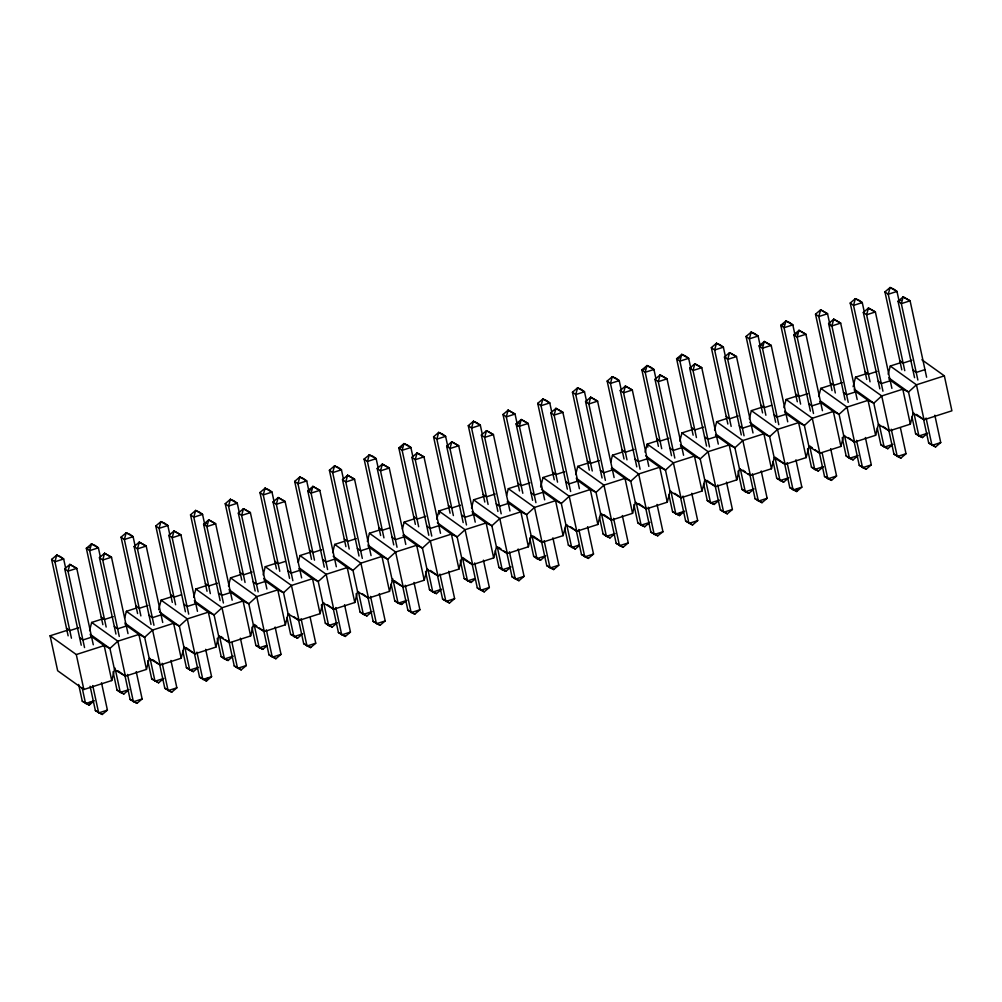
<?xml version="1.0" encoding="UTF-8"?>
<svg xmlns="http://www.w3.org/2000/svg" width="1002" height="1002" viewBox="0 0 1002 1002"><rect width="100%" height="100%" fill="white"/><g stroke="black" fill="none" stroke-linecap="round" stroke-linejoin="round"><path stroke-width="1.5" d="M263.739 578.505L283.541 592.696L288.113 613.888L299.022 620.413L320.076 613.662L322.819 602.728L318.235 581.523L299.686 568.247M89.579 630.634L91.658 622.442L102.88 618.835M124.649 618.121L126.377 611.295L136.197 608.139M67.71 630.133L50.1 635.782L57.653 670.739L83.855 689.501L111.736 680.546L114.504 669.624L109.932 648.432L90.13 634.253M158.679 609.704L161.097 600.148L172.331 596.541M114.504 669.624L125.413 676.162L146.467 669.399L149.235 658.477L144.651 637.285L124.849 623.106M193.749 597.192L195.828 589.001L205.648 585.844M149.235 658.477L160.132 665.015L181.187 658.251L183.955 647.33L179.371 626.137L159.569 611.959M228.469 586.045L230.548 577.853L240.367 574.697M183.955 647.33L194.851 653.868L215.906 647.104L218.674 636.182L214.09 614.99L194.288 600.799M263.188 574.897L265.267 566.706L276.489 563.099M218.674 636.182L229.571 642.708L250.625 635.957L253.393 625.035L248.809 603.843L229.007 589.652M298.258 562.385L299.986 555.559L309.818 552.403M253.393 625.035L264.303 631.561L285.345 624.81L288.113 613.888M332.639 552.603L334.706 544.412L344.538 541.255M367.358 541.456L369.437 533.264L380.66 529.657M322.819 602.728L333.741 609.266L354.796 602.515L357.564 591.593L352.98 570.401L333.178 556.21M402.428 528.943L404.157 522.117L413.976 518.961M357.564 591.593L368.46 598.119L389.515 591.368L392.283 580.446L387.699 559.254L367.897 545.063M436.797 519.161L438.876 510.97L448.696 507.814M392.283 580.446L403.18 586.972L424.234 580.221L427.002 569.299L422.418 548.107L403.856 534.805M471.516 508.014L473.595 499.823L484.83 496.215M427.002 569.299L437.912 575.824L458.954 569.073L461.722 558.152L457.15 536.959L437.348 522.768M506.586 495.502L508.315 488.663L518.147 485.519M461.722 558.152L472.631 564.677L493.685 557.926L496.453 547.004L491.869 525.799L472.067 511.621M540.617 487.085L543.046 477.516L554.269 473.921M496.453 547.004L507.35 553.53L528.405 546.779L531.173 535.857L526.589 514.652L508.027 501.363M575.687 474.56L577.766 466.368L588.988 462.774M531.173 535.857L542.069 542.383L563.124 535.632L565.892 524.71L561.308 503.505L541.506 489.327M610.757 462.047L612.485 455.221L622.305 452.077M565.892 524.71L576.789 531.235L597.843 524.484L600.611 513.563L596.027 492.358L576.238 478.179M645.125 452.265L647.204 444.074L658.439 440.479M600.611 513.563L611.521 520.088L632.563 513.337L635.343 502.415L630.759 481.21L612.197 467.921M679.857 441.118L681.924 432.927L693.159 429.332M635.343 502.415L646.24 508.941L667.294 502.19L670.062 491.268L665.478 470.063L645.676 455.885M714.576 429.971L716.655 421.779L726.475 418.636M670.062 491.268L680.959 497.794L702.014 491.043L704.782 480.121L700.198 458.916L680.396 444.738M749.296 418.823L751.375 410.632L762.597 407.037M704.782 480.121L715.678 486.646L736.733 479.895L739.501 468.974L734.917 447.769L716.355 434.48M784.015 407.676L786.094 399.485L797.316 395.89M739.501 468.974L750.398 475.499L771.452 468.748L774.22 457.814L769.636 436.622L749.847 422.443M818.734 396.529L820.813 388.338L830.645 385.181M774.22 457.814L785.13 464.352L806.172 457.588L808.952 446.667L804.368 425.474L784.566 411.296M853.115 386.747L855.533 377.19L866.768 373.583M808.952 446.667L819.849 453.205L840.903 446.441L843.671 435.519L839.087 414.327L820.525 401.038M888.185 374.234L890.264 366.043L902 362.273M843.671 435.519L854.568 442.057L875.623 435.294L878.391 424.372L873.807 403.18L854.005 389.001M878.391 424.372L889.288 430.91L910.342 424.147L913.11 413.225L908.526 392.032L888.724 377.854M89.917 702.402L89.191 705.082L82.264 701.187L78.657 684.466M207.176 678.341L206.45 681.022L199.536 677.114L194.275 652.803M680.195 512.899L679.456 515.579L672.542 511.671L668.923 494.963M797.454 488.826L796.715 491.519L789.801 487.611L784.541 463.3M311.522 559.329L294.676 481.386L299.798 476.99L303.418 478.58L306.725 480.947L309.042 491.656M68.136 635.832L51.616 559.429L56.751 555.07L60.37 556.611L63.665 558.978L65.656 568.159M81.237 645.213L64.717 568.81L69.852 564.452L76.766 568.359L93.286 644.774M137.587 613.537L121.067 537.135L126.189 532.776L129.809 534.317L133.116 536.684L135.095 545.865M115.956 634.066L99.436 557.663L104.571 553.304L111.485 557.212L128.006 633.627M172.306 602.39L155.786 525.987L160.921 521.629L164.528 523.169L167.835 525.536L169.814 534.717M151.014 624.446L134.155 546.503L139.291 542.157L146.204 546.065L162.725 622.48M207.026 591.243L190.505 514.84L195.64 510.481L199.26 512.022L202.554 514.389L204.871 525.098M185.408 611.771L168.887 535.356L174.01 531.01L180.936 534.918L197.457 611.333M241.745 580.095L225.225 503.693L230.36 499.334L233.98 500.875L237.274 503.242L239.265 512.423M276.477 568.948L259.956 492.546L265.079 488.187L268.699 489.727L272.005 492.095L273.984 501.276M255.172 591.005L238.326 513.062L243.461 508.715L250.375 512.623L266.895 589.038M289.565 578.329L273.045 501.914L278.18 497.568L285.094 501.476L301.615 577.891M345.915 546.654L329.395 470.239L334.53 465.892L338.137 467.433L341.444 469.8L343.423 478.969M359.017 556.035L342.496 479.62L347.619 475.274L354.545 479.181L371.066 555.596M93.286 701.613L89.191 705.082L82.264 701.187M393.736 544.888L377.215 468.473L382.351 464.126L389.264 468.034L405.785 544.449M115.03 668.083L120.29 692.395L123.91 693.935L129.045 689.589L120.29 692.395L116.996 690.04L113.051 671.803M90.105 686.245L95.365 710.556L102.279 714.464L107.414 710.117L101.503 682.763M450.086 513.212L433.565 436.797L438.688 432.451L442.308 433.991L445.614 436.358L447.919 447.055M428.781 535.256L411.935 457.325L417.07 452.979L423.984 456.887L440.504 533.302M147.77 660.656L151.715 678.893L158.629 682.788L163.764 678.442M124.837 675.097L130.085 699.409L137.011 703.316L142.134 698.97L136.222 671.616M484.805 502.065L468.285 425.65L473.407 421.303L477.027 422.844L480.334 425.211L482.313 434.38M463.174 522.593L446.654 446.178L451.789 441.832L458.703 445.74L475.224 522.155M182.815 651.024L186.435 667.745L193.348 671.641L197.457 668.159M159.556 663.95L164.804 688.261L171.73 692.169L176.853 687.823L170.941 660.468M519.524 490.917L503.004 414.502L508.139 410.156L515.053 414.064L517.696 426.301M497.906 511.446L481.373 435.031L486.509 430.685L493.422 434.592L509.955 510.995M219.526 636.157L224.461 658.953L228.068 660.493L233.203 656.147L224.461 658.953L221.154 656.586L217.209 638.362M205.66 649.321L211.585 676.676L206.45 681.022L199.536 677.114M554.244 479.77L537.723 403.355L542.859 399.009L546.478 400.55L549.772 402.917L551.764 412.085M251.94 627.214L255.873 645.438L262.8 649.346L266.895 645.864M228.669 640.14L234.255 665.967L241.169 669.875L246.304 665.528L240.392 638.174M589.301 470.138L572.443 392.208L577.578 387.862L581.198 389.402L584.492 391.769L586.809 402.466M567.345 489.151L550.824 412.736L555.96 408.39L562.873 412.298L579.394 488.7M286.985 617.583L290.605 634.291L297.519 638.199L301.627 634.717M263.714 630.508L268.974 654.82L275.888 658.727L281.023 654.381L275.112 627.027M624.021 458.991L607.174 381.061L612.297 376.714L615.917 378.255L619.223 380.622L621.202 389.791M602.064 478.004L585.544 401.589L590.679 397.243L597.593 401.151L614.113 477.553M323.696 602.716L328.618 625.511L332.238 627.052L337.373 622.705L328.618 625.511L325.324 623.144L321.379 604.907M298.446 619.361L303.694 643.672L310.62 647.58L315.743 643.234L310.157 617.395M636.784 466.857L620.263 390.442L625.398 386.096L632.312 390.003L648.833 466.406M358.415 591.568L363.338 614.364L366.957 615.904L372.093 611.558L363.338 614.364L360.044 611.997L356.098 593.76M333.165 608.214L338.413 632.525L345.339 636.433L350.462 632.087L344.55 604.732M671.515 455.71L654.995 379.295L660.118 374.948L667.031 378.856L683.564 455.259M367.884 597.067L373.145 621.378L380.059 625.286L385.194 620.939L379.27 593.585M727.853 424.034L711.332 347.619L716.468 343.273L720.087 344.813L723.381 347.18L725.698 357.877M706.56 446.078L689.714 368.147L694.837 363.801L701.763 367.709L718.284 444.111M427.854 569.274L432.789 592.069L436.409 593.61L441.531 589.264L432.789 592.069L429.482 589.702L425.549 571.466M402.604 585.919L407.864 610.231L414.778 614.138L419.913 609.792L414.001 582.438M762.572 412.887L746.052 336.472L751.187 332.125L754.807 333.666L758.101 336.033L760.092 345.202M741.28 434.931L724.433 357L729.569 352.654L736.483 356.562L753.003 432.964M460.269 560.318L464.214 578.555L471.128 582.463L475.236 578.981M437.323 574.772L442.583 599.083L449.497 602.991L454.632 598.645L448.721 571.29M497.305 546.979L502.227 569.775L505.847 571.315L510.982 566.969L502.227 569.775L498.933 567.408L495.314 550.699M472.055 563.625L477.303 587.936L484.229 591.844L489.352 587.498L483.44 560.143M832.023 390.592L815.503 314.177L820.638 309.831L827.552 313.739L830.195 325.963M532.024 535.832L536.947 558.628L540.566 560.168L545.702 555.822L536.947 558.628L533.653 556.26L529.707 538.024M506.774 552.478L512.022 576.789L518.948 580.697L524.071 576.35L518.159 548.996M866.743 379.445L850.222 303.03L855.357 298.684L858.977 300.224L862.271 302.591L864.25 311.76M845.124 399.973L828.604 323.558L833.727 319.212L840.653 323.107L857.173 399.522M564.765 528.405L568.372 545.113L575.286 549.021L579.394 545.539M541.493 541.33L546.754 565.642L553.668 569.549L558.803 565.203L552.891 537.849M901.8 369.813L884.941 291.883L890.077 287.536L893.696 289.077L896.99 291.444L898.982 300.613M879.844 388.826L863.323 312.411L868.446 308.065L875.372 311.96L891.893 388.375M601.463 513.538L606.398 536.333L610.018 537.874L615.14 533.527L606.398 536.333L603.091 533.966L599.484 517.257M576.213 530.183L581.473 554.494L588.387 558.402L593.522 554.056L587.61 526.701M636.195 502.39L641.117 525.186L644.737 526.726L649.872 522.38L641.117 525.186L637.823 522.819L633.878 504.582M610.932 519.036L616.192 543.347L623.106 547.255L628.241 542.909L622.33 515.554M683.564 512.097L679.456 515.579L672.542 511.671M705.633 480.096L710.568 502.891L714.176 504.432L719.311 500.086L710.568 502.891L707.262 500.524L703.642 483.816M680.383 496.742L685.644 521.053L692.557 524.96L697.693 520.614L691.768 493.26M740.353 468.949L745.288 491.744L748.895 493.285L754.03 488.938L745.288 491.744L741.981 489.377L738.036 471.14M715.102 485.594L720.363 509.905L727.277 513.813L732.412 509.454L726.5 482.112M773.093 461.521L776.7 478.23L783.627 482.137L787.722 478.655M749.822 474.447L755.082 498.758L761.996 502.666L767.131 498.307L761.219 470.965M809.804 446.654L814.726 469.45L818.346 470.99L823.481 466.644L814.726 469.45L811.432 467.082L807.487 448.846M795.939 459.818L801.851 487.16L796.715 491.519L789.801 487.611M844.523 435.507L849.446 458.302L853.065 459.843L858.2 455.497L849.446 458.302L846.151 455.935L842.206 437.699M819.273 452.152L824.521 476.464L831.447 480.371L836.57 476.013L830.658 448.658M877.251 428.067L880.871 444.788L887.785 448.696L891.893 445.214M853.992 441.005L859.253 465.316L866.166 469.224L871.302 464.865L865.377 437.511M913.962 413.212L918.897 436.008L922.516 437.548L927.639 433.19L918.897 436.008L915.59 433.641L911.983 416.92M888.711 429.858L893.972 454.169L900.886 458.077L906.021 453.718L900.435 427.892M923.431 418.711L928.691 443.022L935.605 446.93L940.74 442.571L934.828 415.216M380.635 535.506L364.114 459.091L369.275 454.895L372.869 456.286L376.163 458.653L378.155 467.821M645.664 507.889L650.912 532.2L657.763 535.807L662.961 531.761L657.049 504.407M392.809 578.905L398.07 603.217L401.614 604.444L406.812 600.411L398.07 603.217L394.763 600.849L391.156 584.141M89.253 547.342L86.347 548.282L102.868 624.684M401.752 447.017L398.834 447.944L415.354 524.359M644.812 368.987L641.894 369.913L658.414 446.328M679.531 357.827L676.613 358.766L693.133 435.181M783.689 324.385L780.783 325.324L797.304 401.739M206.525 523.282L203.606 524.209L220.127 600.624M310.683 489.84L307.764 490.767L324.285 567.182M519.023 422.944L516.105 423.884L532.626 500.299M762.071 344.913L759.153 345.853L775.673 422.268M796.79 333.766L793.872 334.706L810.393 411.121M900.961 300.324L898.043 301.264L914.563 377.679M78.544 627.791L69.802 630.596L66.495 628.241M113.264 616.643L104.521 619.449L101.215 617.094M147.995 605.496L139.24 608.302L135.946 605.947M181.249 594.825L173.96 597.154L170.666 594.8M217.434 583.202L208.679 586.007L205.385 583.652M252.153 572.054L243.411 574.86L240.104 572.505M285.42 561.37L278.13 563.713L274.824 561.358M321.604 549.76L312.849 552.565L309.555 550.211M356.324 538.613L347.569 541.418L344.275 539.063M389.59 527.929L382.301 530.271L378.994 527.916M425.762 516.318L417.02 519.124L413.713 516.769M460.482 505.171L451.739 507.976L448.433 505.622M495.213 494.024L486.458 496.829L483.164 494.474M529.933 482.876L521.178 485.682L517.884 483.315M564.652 471.729L555.91 474.535L552.603 472.167M599.371 460.582L590.629 463.387L587.322 461.02M634.091 449.435L625.348 452.24L622.042 449.873M668.822 438.287L660.067 441.093L656.773 438.726M703.542 427.14L694.787 429.946L691.493 427.578M738.261 415.993L729.519 418.798L726.212 416.431M771.527 405.309L764.238 407.651L760.931 405.284M807.7 393.698L798.957 396.504L795.651 394.137M842.432 382.551L833.677 385.357L830.382 382.989M877.151 371.404L868.396 374.209L865.102 371.842M911.87 360.257L903.128 363.062L899.821 360.695M91.645 637.172L82.89 639.977L79.596 637.623M126.365 626.025L117.622 628.83L114.316 626.475M161.084 614.877L152.342 617.683L149.035 615.328M195.803 603.73L187.061 606.536L183.754 604.181M230.535 592.583L221.78 595.388L218.486 593.034M265.254 581.436L256.499 584.241L253.205 581.886M299.974 570.288L291.231 573.094L287.925 570.739M334.693 559.141L325.951 561.947L322.644 559.592M369.425 547.994L360.67 550.799L357.376 548.432M404.144 536.847L395.389 539.652L392.095 537.285M438.863 525.699L430.108 528.505L426.814 526.138M473.583 514.552L464.84 517.358L461.534 514.99M508.302 503.405L499.56 506.21L496.253 503.843M543.034 492.258L534.279 495.063L530.985 492.696M577.753 481.11L568.998 483.916L565.704 481.549M612.472 469.963L603.718 472.769L600.423 470.401M647.192 458.816L638.449 461.621L635.143 459.254M681.911 447.669L673.169 450.474L669.862 448.107M716.643 436.521L707.888 439.327L704.594 436.96M924.971 369.638L916.216 372.443L912.922 370.076M50.1 635.782L76.29 654.544L104.183 645.589L109.932 648.432L117.848 641.205L138.902 634.441L144.651 637.285L152.58 630.058L173.622 623.294L179.371 626.137L187.299 618.898L208.353 612.147L214.09 614.99L222.018 607.751L243.073 601L248.809 603.843L256.737 596.603L277.792 589.852L283.541 592.696L291.457 585.456L312.511 578.705L318.235 581.523L326.189 574.309L347.231 567.558L352.98 570.401L360.908 563.162L381.962 556.411L387.699 559.254L395.627 552.014L416.682 545.263L422.418 548.107L430.346 540.867L451.401 534.116L457.15 536.959L465.066 529.72L486.12 522.969L491.869 525.799L499.798 518.573L520.84 511.822L526.589 514.652L534.517 507.425L555.571 500.674L561.308 503.505L569.236 496.278L590.291 489.527L596.027 492.358L603.955 485.131L625.01 478.38L630.759 481.21L638.675 473.984L659.729 467.233L665.478 470.063L673.407 462.836L694.449 456.085L700.198 458.916L708.126 451.689L729.18 444.938L734.917 447.769L742.845 440.542L763.9 433.778L769.636 436.622L777.565 429.395L798.619 422.631L804.368 425.474L812.284 418.247L833.338 411.484L839.087 414.327L847.016 407.1L868.058 400.337L873.807 403.18L881.735 395.953L902.789 389.189L908.526 392.032L916.454 384.806L944.347 375.85L951.9 410.807L924.019 419.763L913.11 413.225M94.313 700.736L85.571 703.542L82.277 688.349M162.299 678.905L155.009 681.247L150.087 658.452M198.484 667.294L189.729 670.1L184.806 647.305M266.469 645.463L259.18 647.806L254.245 625.01M302.654 633.853L293.899 636.658L288.977 613.863M474.798 578.58L467.508 580.922L462.586 558.127M578.968 545.138L571.679 547.48L566.744 524.685M684.591 511.233L675.836 514.039L670.914 491.243M788.749 477.791L780.007 480.597L775.072 457.801M892.92 444.337L884.177 447.155L879.242 424.36M107.414 710.117L98.672 712.923L92.748 685.568M142.134 698.97L133.391 701.776L127.479 674.421M176.853 687.823L168.111 690.628L162.199 663.274M211.585 676.676L202.83 679.481L196.918 652.127M246.304 665.528L237.549 668.334L231.963 642.495M281.023 654.381L272.281 657.187L266.357 629.832M315.743 643.234L307 646.039L301.088 618.685M350.462 632.087L341.72 634.892L335.808 607.538M385.194 620.939L376.439 623.745L370.527 596.39M419.913 609.792L411.158 612.598L405.246 585.243M454.632 598.645L445.89 601.45L439.966 574.096M489.352 587.498L480.609 590.303L474.697 562.949M524.071 576.35L515.329 579.156L509.417 551.801M558.803 565.203L550.048 568.009L544.136 540.654M593.522 554.056L584.767 556.861L578.855 529.507M628.241 542.909L619.499 545.714L613.575 518.36M662.961 531.761L654.218 534.567L648.307 507.212M697.693 520.614L688.938 523.42L683.026 496.065M732.412 509.454L723.657 512.272L717.745 484.918M767.131 498.307L758.376 501.125L752.389 473.783M801.851 487.16L793.108 489.978L787.109 462.636M836.57 476.013L827.827 478.831L822.166 453.004M871.302 464.865L862.547 467.683L856.547 440.341M906.021 453.718L897.266 456.536L891.266 429.194M940.74 442.571L931.985 445.389L926.073 418.034M890.252 380.785L881.284 383.616L878.203 381.223M855.52 391.932L846.552 394.763L843.471 392.371M820.801 403.08L811.833 405.91L808.752 403.518M751.362 425.374L742.394 428.205L739.313 425.812M786.082 414.227L777.114 417.057L774.032 414.665M394.763 600.849L401.614 604.444M650.912 532.2L657.763 535.807M915.59 433.641L922.516 437.548M928.691 443.022L935.605 446.93M880.871 444.788L887.785 448.696M893.972 454.169L900.886 458.077M846.151 455.935L853.065 459.843M859.253 465.316L866.166 469.224M811.432 467.082L818.346 470.99M824.521 476.464L831.447 480.371M776.7 478.23L783.627 482.137M741.981 489.377L748.895 493.285M755.082 498.758L761.996 502.666M707.262 500.524L714.176 504.432M720.363 509.905L727.277 513.813M685.644 521.053L692.557 524.96M637.823 522.819L644.737 526.726M603.091 533.966L610.018 537.874M616.192 543.347L623.106 547.255M568.372 545.113L575.286 549.021M581.473 554.494L588.387 558.402M533.653 556.26L540.566 560.168M546.754 565.642L553.668 569.549M498.933 567.408L505.847 571.315M512.022 576.789L518.948 580.697M464.214 578.555L471.128 582.463M477.303 587.936L484.229 591.844M429.482 589.702L436.409 593.61M442.583 599.083L449.497 602.991M407.864 610.231L414.778 614.138M360.044 611.997L366.957 615.904M373.145 621.378L380.059 625.286M325.324 623.144L332.238 627.052M338.413 632.525L345.339 636.433M290.605 634.291L297.519 638.199M303.694 643.672L310.62 647.58M255.873 645.438L262.8 649.346M268.974 654.82L275.888 658.727M221.154 656.586L228.068 660.493M234.255 665.967L241.169 669.875M186.435 667.745L193.348 671.641M151.715 678.893L158.629 682.788M164.804 688.261L171.73 692.169M116.996 690.04L123.91 693.935M130.085 699.409L137.011 703.316M95.365 710.556L102.279 714.464M884.941 291.883L888.248 294.25L904.768 370.665M850.222 303.03L853.529 305.397L870.049 381.812M863.323 312.411L866.617 314.778L882.95 391.206M921.89 359.768L944.347 375.85M890.264 366.043L916.454 384.806L924.019 419.763M815.503 314.177L818.797 316.544L835.317 392.959M828.604 323.558L831.898 325.926L848.218 402.353M889.062 379.37L902.789 389.189L910.342 424.147M916.529 414.402L922.767 418.874M855.533 377.19L881.735 395.953L889.288 430.91L883.05 426.439M854.343 390.517L868.058 400.337L875.623 435.294M820.813 388.338L847.016 407.1L854.568 442.057L848.331 437.586M746.052 336.472L749.358 338.839L765.879 415.254M819.623 401.664L833.338 411.484L840.903 446.441M786.094 399.485L812.284 418.247L819.849 453.205L814.864 449.635M711.332 347.619L714.639 349.986L731.159 426.401M724.433 357L727.728 359.367L744.06 435.807M784.904 412.811L798.619 422.631L806.172 457.588M809.866 446.065L812.359 447.844M751.375 410.632L777.565 429.395L785.13 464.352L775.147 457.213M689.714 368.147L693.008 370.515L709.529 446.93M751.425 424.848L763.9 433.778L771.452 468.748M716.655 421.779L742.845 440.542L750.398 475.499L747.905 473.708M654.995 379.295L658.289 381.662L674.809 458.077M715.453 435.106L729.18 444.938L736.733 479.895M742.92 470.138L745.413 471.929M681.924 432.927L708.126 451.689L715.678 486.646L706.949 480.396M607.174 381.061L610.468 383.428L626.989 459.843M620.263 390.442L623.57 392.809L640.09 469.224M680.734 446.253L694.449 456.085L702.014 491.043M572.443 392.208L575.749 394.575L592.27 470.99M585.544 401.589L588.85 403.956L605.371 480.371M647.254 458.29L659.729 467.233L667.294 502.19M674.722 493.335L680.959 497.794L673.407 462.836L647.204 444.074L647.868 447.117M612.485 455.221L638.675 473.984L646.24 508.941L638.75 503.58M537.723 403.355L541.03 405.722L557.55 482.137M550.824 412.736L554.119 415.104L570.639 491.519M611.283 468.548L625.01 478.38L632.563 513.337M577.766 466.368L603.955 485.131L611.521 520.088L604.031 514.727M503.004 414.502L506.298 416.87L522.819 493.285M576.563 479.695L590.291 489.527L597.843 524.484M543.046 477.516L569.236 496.278L576.789 531.235L570.551 526.776M468.285 425.65L471.579 428.017L488.099 504.432M481.373 435.031L484.68 437.398L501.2 513.813M543.097 491.731L555.571 500.674L563.124 535.632M508.315 488.663L534.517 507.425L542.069 542.383L533.34 536.133M433.565 436.797L436.859 439.164L453.38 515.579M446.654 446.178L449.961 448.545L466.481 524.96M507.125 501.989L520.84 511.822L528.405 546.779M473.595 499.823L499.798 518.573L507.35 553.53L503.605 550.85M411.935 457.325L415.241 459.693L431.762 536.108M472.405 513.137L486.12 522.969L493.685 557.926M498.62 547.28L501.113 549.071M364.114 459.091L367.421 461.459L383.941 537.874M377.215 468.473L380.51 470.84L397.03 547.255M438.926 525.173L451.401 534.116L458.954 569.073M462.648 557.538L472.631 564.677L465.066 529.72L438.876 510.97L439.527 514.001M404.157 522.117L430.346 540.867L437.912 575.824L430.422 570.464M329.395 470.239L332.689 472.606L349.21 549.021M342.496 479.62L345.79 481.987L362.311 558.402M402.954 535.431L416.682 545.263L424.234 580.221M369.437 533.264L395.627 552.014L403.18 586.972L394.45 580.722M294.676 481.386L297.97 483.753L314.49 560.168M368.235 546.578L381.962 556.411L389.515 591.368M334.706 544.412L360.908 563.162L368.46 598.119L362.223 593.66M259.956 492.546L263.25 494.9L279.771 571.315M273.045 501.914L276.352 504.282L292.872 580.697M334.756 558.628L347.231 567.558L354.796 602.515M299.986 555.559L326.189 574.309L333.741 609.266L327.504 604.807M225.225 503.693L228.531 506.048L245.052 582.463M238.326 513.062L241.632 515.429L258.153 591.844M298.796 568.873L312.511 578.705L320.076 613.662M265.267 566.706L291.457 585.456L299.022 620.413L294.024 616.844M190.505 514.84L193.812 517.195L210.332 593.61M264.065 580.02L277.792 589.852L285.345 624.81M230.548 577.853L256.737 596.603L264.303 631.561L259.305 627.991M155.786 525.987L159.08 528.342L175.6 604.757M168.887 535.356L172.181 537.723L188.702 614.138M229.345 591.167L243.073 601L250.625 635.957M254.32 624.421L256.813 626.212M195.828 589.001L222.018 607.751L229.571 642.708L225.838 640.04M121.067 537.135L124.361 539.489L140.881 615.904M134.155 546.503L137.462 548.871L153.982 625.286M194.626 602.315L208.353 612.147L215.906 647.104M220.841 636.458L223.333 638.249M161.097 600.148L187.299 618.898L194.851 653.868L186.121 647.605M99.436 557.663L102.743 560.018L119.263 636.433M161.147 614.364L173.622 623.294L181.187 658.251M126.377 611.295L152.58 630.058L160.132 665.015L152.642 659.654M51.616 559.429L54.922 561.784L71.443 638.199M64.717 568.81L68.011 571.165L84.544 647.58M125.187 624.609L138.902 634.441L146.467 669.399M91.658 622.442L117.848 641.205L125.413 676.162L117.923 670.801M90.456 635.756L104.183 645.589L111.736 680.546M813.499 413.513L797.179 337.073L799.007 330.359L805.921 334.255L822.442 410.67M778.779 424.66L762.459 348.22L764.288 341.507L771.202 345.414L787.722 421.817M926.612 377.228L910.092 300.813L903.178 296.918L898.043 301.264L901.337 303.631L917.857 380.034M795.137 335.582L792.832 324.886L789.526 322.519L785.906 320.978L780.783 325.324L784.078 327.692L800.598 404.107M690.979 369.024L688.662 358.328L685.368 355.96L681.748 354.42L676.613 358.766L679.907 361.133L696.44 437.548M655.922 378.643L653.943 369.475L650.636 367.108L647.029 365.567L641.894 369.913L645.188 372.281L661.708 448.696M544.675 499.848L528.154 423.445L521.228 419.537L516.105 423.884L519.399 426.251L535.92 502.666M412.874 456.674L410.883 447.506L407.589 445.138L403.969 443.598L398.834 447.944L402.14 450.311L418.661 526.726M336.334 566.744L319.813 490.329L312.9 486.421L307.764 490.767L311.071 493.134L327.591 569.549M232.176 600.185L215.655 523.77L208.742 519.863L203.606 524.209L206.9 526.576L223.421 602.991M100.375 557.012L98.384 547.831L95.09 545.464L91.47 543.923L86.347 548.282L89.641 550.637L106.162 627.052M76.29 654.544L83.855 689.501M299.798 476.99L297.97 483.753L306.725 480.947L299.798 476.99M56.751 555.07L54.922 561.784L63.665 558.978L56.751 555.07M69.852 564.452L68.011 571.165L76.766 568.359L69.852 564.452M91.47 543.923L89.641 550.637L98.384 547.831L91.47 543.923M104.571 553.304L102.743 560.018L111.485 557.212L104.571 553.304M126.189 532.776L124.361 539.489L133.116 536.684L126.189 532.776M139.291 542.157L137.462 548.871L146.204 546.065L139.291 542.157M160.921 521.629L159.08 528.342L167.835 525.536L160.921 521.629M174.01 531.01L172.181 537.723L180.936 534.918L174.01 531.01M195.64 510.481L193.812 517.195L202.554 514.389L195.64 510.481M208.742 519.863L206.9 526.576L215.655 523.77L208.742 519.863M230.36 499.334L228.531 506.048L237.274 503.242L230.36 499.334M243.461 508.715L241.632 515.429L250.375 512.623L243.461 508.715M265.079 488.187L263.25 494.9L272.005 492.095L265.079 488.187M278.18 497.568L276.352 504.282L285.094 501.476L278.18 497.568M312.9 486.421L311.071 493.134L319.813 490.329L312.9 486.421M334.53 465.892L332.689 472.606L341.444 469.8L334.53 465.892M347.619 475.274L345.79 481.987L354.545 479.181L347.619 475.274M382.351 464.126L380.51 470.84L389.264 468.034L382.351 464.126M403.969 443.598L402.14 450.311L410.883 447.506L403.969 443.598M417.07 452.979L415.241 459.693L423.984 456.887L417.07 452.979M438.688 432.451L436.859 439.164L445.614 436.358L438.688 432.451M451.789 441.832L449.961 448.545L458.703 445.74L451.789 441.832M473.407 421.303L471.579 428.017L480.334 425.211L473.407 421.303M486.509 430.685L484.68 437.398L493.422 434.592L486.509 430.685M508.139 410.156L506.298 416.87L515.053 414.064L508.139 410.156M521.228 419.537L519.399 426.251L528.154 423.445L521.228 419.537M542.859 399.009L541.03 405.722L549.772 402.917L542.859 399.009M555.96 408.39L554.119 415.104L562.873 412.298L555.96 408.39M577.578 387.862L575.749 394.575L584.492 391.769L577.578 387.862M590.679 397.243L588.85 403.956L597.593 401.151L590.679 397.243M612.297 376.714L610.468 383.428L619.223 380.622L612.297 376.714M625.398 386.096L623.57 392.809L632.312 390.003L625.398 386.096M647.029 365.567L645.188 372.281L653.943 369.475L647.029 365.567M660.118 374.948L658.289 381.662L667.031 378.856L660.118 374.948M681.748 354.42L679.907 361.133L688.662 358.328L681.748 354.42M694.837 363.801L693.008 370.515L701.763 367.709L694.837 363.801M716.468 343.273L714.639 349.986L723.381 347.18L716.468 343.273M729.569 352.654L727.728 359.367L736.483 356.562L729.569 352.654M751.187 332.125L749.358 338.839L758.101 336.033L751.187 332.125M785.906 320.978L784.078 327.692L792.832 324.886L785.906 320.978M820.638 309.831L818.797 316.544L827.552 313.739L820.638 309.831M833.727 319.212L831.898 325.926L840.653 323.107L833.727 319.212M855.357 298.684L853.529 305.397L862.271 302.591L855.357 298.684M868.446 308.065L866.617 314.778L875.372 311.96L868.446 308.065M890.077 287.536L888.248 294.25L896.99 291.444L890.077 287.536M903.178 296.918L901.337 303.631L910.092 300.813L903.178 296.918M369.275 454.895L367.421 461.459L376.163 458.653L369.275 454.895M764.288 341.507L759.153 345.853L762.459 348.22L771.202 345.414L764.288 341.507M799.007 330.359L793.872 334.706L797.179 337.073L805.921 334.255L799.007 330.359"/></g></svg>
